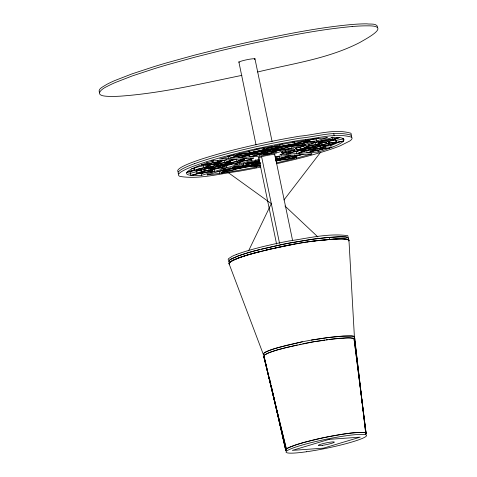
<?xml version="1.0" encoding="UTF-8"?>
<svg xmlns="http://www.w3.org/2000/svg" width="477" height="477" viewBox="0 0 477 477"><rect width="100%" height="100%" fill="white"/><g stroke="black" fill="none" stroke-linecap="round" stroke-linejoin="round"><path stroke-width="0.72" d="M347.882 239.275C314.653 238.244 281.615 246.054 249.596 254.408A54.444 5.879 -11.7 0 0 239.848 257.514C236.443 259.339 230.713 259.822 229.049 263.698L263.262 354.226A49.173 5.313 -11.7 0 0 263.918 354.918L263.441 354.59C263.197 352.348 266.673 351.787 268.33 350.857A38.548 4.162 -11.7 0 1 274.782 348.598L286.486 345.336L300.671 342.134A44.534 4.812 -11.7 0 1 313.037 339.797L327.389 337.668L343.142 336.13L351.519 335.927L353.624 336.249L354.423 336.881A41.07 4.436 -11.7 0 1 354.172 337.537A41.237 4.454 -11.7 0 0 354.417 337.102L348.949 240.122C339.928 236.52 328.754 240.39 319.149 240.438M272.45 391.116L285.687 449.769L264.198 356.844L285.926 449.406L263.829 356.563L286.349 449.012L263.68 356.236L264.801 354.799L267.806 353.242A38.321 4.138 -11.7 0 1 279.158 349.402L297.338 344.913M332.892 239.138C338.086 239.102 343.667 237.844 348.657 239.663L348.949 240.128L348.609 240.986M229.699 264.359L229.085 263.161L230.248 261.891L237.558 258.355M326.966 143.44L325.952 142.14M296.432 147.59L296.855 149.384A41.052 4.436 -11.7 0 0 295.585 148.562L295.168 148.496L307.11 145.139A45.619 4.925 -11.7 0 1 309.931 145.628M377.671 27.332C377.146 22.896 370.021 24.482 366.855 23.85A102.328 11.054 -11.7 0 0 351.71 24.524C317.968 27.612 284.715 34.457 251.617 41.487A169.812 18.341 -11.7 0 0 219.122 48.958L193.936 55.314L166.437 62.928A193.483 20.899 -11.7 0 0 153.952 66.673L131.974 73.899L114.76 80.577A167.934 18.138 -11.7 0 0 106.395 84.608C104.04 86.331 96.843 89.032 99.717 92.741M348.949 240.122L348.836 240.664L348.657 239.663L347.948 239.293M263.262 354.226L264.401 352.795L267.388 351.245A38.321 4.138 -11.7 0 1 278.747 347.405L302.352 341.788M347.995 236.687L347.834 235.674C328.349 233.038 308.297 238.208 288.961 240.998A58.283 6.296 -11.7 0 0 274.788 243.89L265.534 246.007A51.808 5.593 -11.7 0 0 259.214 247.563A53.788 5.807 -11.7 0 0 236.771 254.36M248.553 250.89L271.324 203.661L211.228 160.326M365.948 434.01L366.056 433.229L365.03 432.699A41.743 4.508 -11.7 0 0 360.6 432.371L352.026 432.967A41.749 4.508 -11.7 0 0 342.003 434.314L329.041 436.598A41.732 4.508 -11.7 0 0 317.253 439.102L304.857 442.203A41.714 4.508 -11.7 0 0 295.794 444.91L288.704 447.635A41.732 4.508 -11.7 0 0 285.842 449.513L285.795 450.366A41.207 4.448 -11.7 0 0 286.516 450.741M267.013 154.548L267.502 153.791M271.83 147.059L272.337 146.272L267.048 147.363A84.834 9.164 -11.7 0 0 239.865 153.57L236.878 154.321L239.442 154.417L239.168 153.087M269.016 154.154L269.499 153.397A8.198 0.888 -11.7 0 0 277.083 150.798A35.477 3.834 -11.7 0 1 281.293 150.052L288.323 148.985M273.834 146.666L274.347 145.873A84.298 9.105 -11.7 0 1 303.73 140.626L309.221 139.803L305.864 141.061L305.584 139.731M283.94 199.994L320.353 152.562M217.906 166.258L218.907 165.352M219.915 165.853L220.833 165.024M312.554 146.999L311.719 147.763M310.569 147.369L309.782 148.097M221.483 173.109A87.619 9.462 -11.7 0 0 255.255 167.266L256.584 167.022L257.634 165.889M259.625 165.513L258.594 166.622L260.502 166.24M343.082 141.49L343.339 141.228L336.279 142.647L335.868 140.649M205.802 167.409L209.081 165.674A67.245 7.262 -11.7 0 1 210.035 165.245L210.965 164.845M320.395 148.031L322.637 146.97A69.886 7.549 -11.7 0 0 324.956 145.634M322.178 147.769L322.225 147.751A70.471 7.608 -11.7 0 0 326.87 145.312M320.222 148.108L319.763 146.129M209.123 165.131L208.222 165.519A69.797 7.537 -11.7 0 0 203.894 167.731L203.482 165.734A69.797 7.537 -11.7 0 1 205.247 164.738M332.94 146.904L331.187 147.59L325.296 148.353M303.992 151.012L304.028 151A45.899 4.955 -11.7 0 1 302.507 151.585A47.76 5.158 -11.7 0 1 296.718 153.558L287.589 154.208A33.151 3.577 -11.7 0 0 290.994 153.034A31.482 3.399 -11.7 0 0 292.055 152.616L293.433 152.032A8.198 0.888 -11.7 0 0 301.798 149.611A8.198 0.888 -11.7 0 0 296.849 149.587M305.751 150.762L304.177 151.37A49.793 5.378 -11.7 0 1 298.018 153.463L307.516 152.688M220.917 161.137A8.198 0.888 -11.7 0 1 224.369 160.475L226.408 159.7A54.515 5.885 -11.7 0 1 226.861 159.533M236.825 256.483C234.821 257.801 227.344 259.112 229.288 262.362M307.534 140.84L310.98 139.552L314.617 139.063A63.369 6.845 -11.7 0 1 327.264 137.686M266.822 149.659L263.328 150.941L263.054 149.611M264.985 150.732L268.473 149.45M194.324 163.736L198.42 162.287A96.408 10.411 -11.7 0 1 224.262 154.512L230.272 152.92A92.854 10.029 -11.7 0 1 262.905 145.252L269.714 143.827A93.313 10.077 -11.7 0 1 300.105 138.175C316.811 136.66 334.675 130.513 351.173 135.17A100.104 10.81 -11.7 0 1 351.376 137.072M276.493 149.73L273.011 150.982L272.737 149.653M274.639 150.786L278.121 149.528M312.191 143.166A8.198 0.888 -11.7 0 1 315.38 142.623L317.998 141.687M320.449 142.951L315.792 144.62L315.38 142.623M317.414 144.424L322.07 142.754M216.886 171.684L220.296 171.01M220.618 170.897L221.584 170.557M219.635 171.16L207.048 174.892L209.451 174.642A67.99 7.346 -11.7 0 0 216.743 173.753L219.742 173.348L224.894 171.535M221.519 173.091L226.486 171.344A8.198 0.888 -11.7 0 0 238.566 168.101A8.198 0.888 -11.7 0 0 226.539 169.77A8.198 0.888 -11.7 0 0 226.497 171.344M205.235 168.786A8.198 0.888 -11.7 0 1 208.586 168.22L208.843 168.131M213.082 168.786L209.004 170.217L208.586 168.22M210.595 170.033L214.674 168.596M256.853 162.615L259.709 161.631M311.875 151.269L307.57 152.67M313.329 151.126L308.971 152.545M219.527 161.667L224.393 160.093L233.45 159.455L231.613 160.045A54.515 5.885 -11.7 0 0 226.819 161.697L224.786 162.472L224.369 160.475M310.169 149.706L305.006 150.935M308.905 152.568L308.428 152.718L318.177 152.02A81.99 8.854 -11.7 0 0 328.188 148.699L330.09 148.007L324.187 148.77M202.618 172.918L201.181 173.348L201.592 175.345L213.106 171.893M212.623 169.52A45.595 4.925 -11.7 0 0 214.221 169.442L219.599 167.832M233.247 163.742L226.509 165.757L226.921 167.755L237.701 164.523A18.263 1.974 -11.7 0 1 236.759 164.535L236.204 164.517A26.611 2.874 -11.7 0 1 235.34 164.44L235.101 164.404A33.98 3.673 -11.7 0 1 233.742 163.7A8.198 0.888 -11.7 0 1 228.507 163.742A8.198 0.888 -11.7 0 1 236.848 161.309A35.954 3.882 -11.7 0 1 239.055 160.391L240.593 159.819A38.637 4.174 -11.7 0 1 243.825 158.728L234.744 159.366L233.086 159.896A51.754 5.587 -11.7 0 0 226.587 162.204M278.353 150.225L279.242 149.957M310.807 139.439L317.426 138.515M318.093 138.318L318.767 138.115M209.779 171.559L210.78 171.571A45.595 4.925 -11.7 0 0 214.632 171.44L225.388 168.214M239.245 164.064L252.321 160.141A16.397 1.771 -11.7 0 1 253.704 158.03L245.118 158.632L240.76 160.159A33.837 3.655 -11.7 0 0 238.882 160.94A8.198 0.888 -11.7 0 1 244.26 160.874A8.198 0.888 -11.7 0 1 235.745 163.337L235.817 163.462A32.537 3.512 -11.7 0 0 236.544 163.844A29.294 3.166 -11.7 0 0 236.968 163.939L237.188 163.969A24.756 2.671 -11.7 0 0 237.999 164.046L238.548 164.064A16.916 1.825 -11.7 0 0 239.245 164.064L238.971 162.729M269.481 153.403A8.198 0.888 -11.7 0 1 261.163 154.125L255.893 155.419A36.264 3.917 -11.7 0 0 252.077 156.432L250.586 156.844L259.852 156.188A16.397 1.771 -11.7 0 1 276.088 153.022L290.362 148.746A17.917 1.938 -11.7 0 0 288.323 148.985M251.993 153.039L252.267 154.369L251.665 154.518A52.625 5.682 -11.7 0 0 241.559 157.195L240.223 157.571L249.292 156.933L251.623 156.289A37.373 4.037 -11.7 0 1 261.67 153.773A8.198 0.888 -11.7 0 1 268.843 151.728A8.198 0.888 -11.7 0 1 276.398 150.69L291.912 148.281L302.68 145.056M291.912 148.281L291.495 146.284L289.855 146.469L298.143 145.27A34.523 3.727 -11.7 0 1 304.237 144.585L314.963 141.377L312.352 141.609A46.877 5.062 -11.7 0 0 310.372 141.818L307.844 142.116M309.114 141.681L316.495 140.912L327.234 137.698M231.136 167.677L221.25 170.688M232.716 167.2L243.98 163.826A29.979 3.238 -11.7 0 0 244.54 163.742L245.291 163.629A36.586 3.953 -11.7 0 0 249.286 162.991L251.409 162.627A43.675 4.716 -11.7 0 0 255.463 161.894L256.048 161.786A8.198 0.888 -11.7 0 0 258.146 161.81L255.29 162.794L255.016 161.464M293.48 148.997L281.269 152.652A16.397 1.771 -11.7 0 1 279.904 154.763L286.283 154.304A31.059 3.357 -11.7 0 0 289.318 153.248L291.405 152.401A8.198 0.888 -11.7 0 1 285.985 152.771M227.607 156.438L228.924 156.182M237.618 154.888L235.054 154.786L219.533 159.032L228.584 158.394L234.791 156.653M229.3 156.074L230.445 155.746M235.942 156.599L229.878 158.304L238.929 157.666L242.578 156.641A54.718 5.909 -11.7 0 1 248.344 155.114L251.701 154.268M231.22 155.532L232.001 155.311M249.477 154.769L248.881 154.936L249.292 156.933M233.181 154.983L233.974 154.763M250.228 154.56L251.212 154.292M279.892 156.212L279.486 156.325M295.949 156.188L301.637 154.602L312.041 153.856A81.495 8.801 -11.7 0 1 300.403 157.07L296.312 158.125L292.979 157.976M297.934 147.369A8.198 0.888 -11.7 0 1 299.979 147.172L304.058 146.075A8.198 0.888 -11.7 0 1 305.912 144.704M304.469 148.073L300.391 149.164L299.979 147.172M301.381 149.158L305.459 148.067M279.462 156.587L279.283 156.635A31.112 3.363 -11.7 0 1 276.714 157.303L275.73 157.553M226.223 165.131L229.836 164.171M331.306 137.364A8.198 0.888 -11.7 0 1 332.111 137.304L332.934 137.09M333.471 139.308L339.785 137.638M294.756 144.453L288.579 146.081L288.299 144.752M289.503 146.093L295.68 144.465M277.185 156.933L276.761 157.046M310.569 149.718L310.467 149.742A8.198 0.888 -11.7 0 1 301.005 151.114A8.198 0.888 -11.7 0 1 304.928 149.188A8.198 0.888 -11.7 0 1 315.267 147.387L320.645 145.95M243.455 166.27L237.284 167.868L237.009 166.539M238.154 167.892L244.325 166.3M211.078 164.47L211.752 164.297M213.589 164.076L214.268 163.903M202.874 171.38L202.451 171.201A68.11 7.358 -11.7 0 1 201.604 169.985A8.198 0.888 -11.7 0 1 195.445 169.866A8.198 0.888 -11.7 0 1 209.129 167.069L214.531 165.692L214.113 163.694M209.952 167.105L215.354 165.728A8.198 0.888 -11.7 0 0 228.835 163.009A8.198 0.888 -11.7 0 0 223.63 162.675A8.198 0.888 -11.7 0 0 214.406 165.668M296.414 155.997L299.991 155.073A81.495 8.801 -11.7 0 0 303.014 154.268M189.566 171.261L191.188 171.004M191.992 170.802L193.203 170.492M196.423 172.024L196.834 171.917M193.841 168.625L194.252 170.617L187.133 172.006A83.081 8.974 -11.7 0 0 189.286 175.065L190.8 175.303L197.251 173.664L196.84 171.666L190.389 173.312L188.886 173.062A83.081 8.974 -11.7 0 1 186.74 172.269M191.51 175.381L198.068 173.7A8.198 0.888 -11.7 0 0 211.555 170.993A8.198 0.888 -11.7 0 0 206.386 170.647A8.198 0.888 -11.7 0 0 197.15 173.64M261.509 249.083L289.372 242.996L315.13 238.876L329.309 237.385L340.739 236.753L346.397 237.027L348.538 238.13L348.413 238.685L348.448 237.892L347.948 237.474L345.676 236.926L338.229 236.819L325.988 237.677L311.213 239.394L282.295 244.391L255.183 250.729A54.11 5.843 -11.7 0 0 236.83 256.483M285.878 347.59L276.904 350.064A38.5 4.156 -11.7 0 0 268.527 352.938L264.52 355.007L263.692 356.313A49.268 5.319 -11.7 0 0 264.365 356.933A49.173 5.313 -11.7 0 1 263.674 356.236M281.478 155.723L280.762 155.901M286.081 347.536L314.313 341.645M275.157 157.69L275.563 157.589M278.568 156.271A8.198 0.888 -11.7 0 1 279.224 156.283L279.48 156.217M316.334 147.447A8.198 0.888 -11.7 0 1 313.043 149.086L316.179 148.937A8.198 0.888 -11.7 0 1 326.035 147.948A8.198 0.888 -11.7 0 1 313.783 151.066A8.198 0.888 -11.7 0 1 313.604 149.593L310.909 149.641M280.261 158.364L286.164 156.867A49.364 5.33 -11.7 0 0 290.785 155.609L300.337 154.697L294.828 156.235L294.547 154.9M280.786 159.777L277.381 160.57A68.348 7.382 -11.7 0 1 276.171 160.85M266.321 250.008L294.422 244.129M215.175 163.993L215.175 163.993A8.198 0.888 -11.7 0 1 205.307 164.976A8.198 0.888 -11.7 0 1 217.703 161.846A8.198 0.888 -11.7 0 1 217.482 163.408L219.754 163.492L219.48 162.162M270.942 248.928L255.6 252.721A54.11 5.843 -11.7 0 0 237.242 258.474L233.003 260.287L229.503 262.547A60.609 6.547 -11.7 0 0 229.395 264.163L229.049 263.698M203.953 169.484L204.21 169.424A8.198 0.888 -11.7 0 0 210.077 167.135M203.768 169.526L203.655 169.556A66.059 7.137 -11.7 0 0 204.406 170.748L204.866 170.939L204.454 168.947M277.662 160.493L276.517 160.749M278.234 160.367L278.806 160.236A82.36 8.896 -11.7 0 0 281.651 159.586M276.356 162.878L279.218 162.234A82.36 8.896 -11.7 0 0 292.013 159.205L294.47 158.597L291.149 158.447M258.838 148.639L259.214 148.556M276.463 163.766L294.84 159.473A86.927 9.391 -11.7 0 0 304.105 157.112L307.075 156.325A90.481 9.773 -11.7 0 0 334.657 147.912A87.84 9.486 -11.7 0 0 340.173 145.825L349.796 141.001A100.104 10.81 -11.7 0 0 351.579 137.167C335.212 132.481 317.11 138.688 300.516 140.172A93.206 10.065 -11.7 0 0 230.689 154.918L224.667 156.504A96.408 10.411 -11.7 0 0 198.843 164.279L194.735 165.734A92.568 9.999 -11.7 0 0 180.026 176.436C199.165 179.477 218.621 173.884 237.588 171.47A100.271 10.828 -11.7 0 0 260.782 167.087M257.598 72.003C292.037 63.632 328.224 58.862 360.034 42.375C367.069 38.202 391.879 25.412 367.266 25.847A102.328 11.054 -11.7 0 0 352.121 26.521M262.976 147.733L263.352 147.649M241.905 75.366C201.574 83.636 161.262 93.265 120.079 96.181A104.403 11.275 -11.7 0 1 109.036 96.39L106.878 96.282A101.321 10.941 -11.7 0 1 102.006 95.549C95.227 93.48 103.789 87.786 106.812 86.605A167.934 18.138 -11.7 0 1 115.178 82.575L132.385 75.891L154.363 68.664A193.483 20.899 -11.7 0 1 166.849 64.92L194.348 57.312L219.533 50.956A169.812 18.341 -11.7 0 1 252.029 43.479C285.127 36.449 318.386 29.604 352.121 26.521M267.663 150.851A8.198 0.888 -11.7 0 0 255.571 152.551A8.198 0.888 -11.7 0 0 255.66 154.101A8.198 0.888 -11.7 0 0 267.663 150.851L267.877 150.81A52.893 5.712 -11.7 0 1 273.941 149.575M299.145 344.531L300.957 344.156M336.422 138.235L337.328 138.05M338.229 137.871L339.129 137.692M335.933 140.411L343.154 138.962L343.565 140.959L336.351 142.402L335.522 138.413M294.84 149.766L294.852 149.939A8.198 0.888 -11.7 0 0 286.021 152.503L282.855 153.135L282.581 151.805M260.287 162.55L259.106 162.788L258.826 161.459M260.215 162.794L258.844 163.062A8.198 0.888 -11.7 0 1 245.434 166.223A8.198 0.888 -11.7 0 1 248.946 163.993A8.198 0.888 -11.7 0 1 258.844 163.062M191.384 168.876L194.02 168.363A8.198 0.888 -11.7 0 1 203.482 165.734M245.22 158.4L246.442 158.161M244.629 158.74L243.819 158.901L244.23 160.892L250.741 159.628M279.76 146.636L294.375 144.06M255.791 161.608L246.317 163.223M303.33 242.62L289.533 245.035A58.283 6.296 -11.7 0 0 275.485 247.909M311.332 340.095C325.165 337.984 339.195 335.373 353.218 336.142M298.632 243.395L298.948 243.336M314.528 341.61L324.736 340.059M293.528 141.896L292.699 142.033M243.121 165.924L232.162 167.546M238.476 168.25L252.089 165.841L251.814 164.511M237.928 168.578L240.187 168.202A75.002 8.103 -11.7 0 0 251.653 166.151M289.295 146.821L289.438 146.797A39.245 4.239 -11.7 0 1 302.8 145.014M303.289 242.626L307.552 241.97M245.774 163.307L257.502 159.771A16.397 1.771 -11.7 0 0 259.077 159.562M307.48 241.982L315.541 240.873M311.517 241.404L329.72 239.382L329.309 237.385M325.618 146.266L330.77 145.598L332.523 144.913A86.379 9.331 -11.7 0 0 339.278 141.812M320.282 142.963L321.116 142.856M321.742 142.772L321.951 142.748A8.198 0.888 -11.7 0 1 324.932 141.902M249.048 153.725L253.603 153.141L253.329 151.811M247.921 154.143L252.476 153.558M319.024 145.169L322.369 144.746L321.951 142.748M317.885 145.586L321.224 145.163M326.232 339.862L327.699 339.678M206.106 164.547L200.304 165.28L198.265 166.062A84.626 9.141 -11.7 0 0 188.129 171.112L187.401 171.726L194.431 170.361L194.02 168.363M223.624 170.694L220.052 171.118M279.278 159.115L282.855 158.668L282.581 157.338M278.115 159.539L281.698 159.085M300.945 150.034L302.74 149.82L302.466 148.49M299.747 150.464L301.542 150.243M209.23 167.976L212.998 167.528L212.724 166.199M208.014 168.405L211.782 167.958M329.136 339.499L337.919 338.581M221.924 170.611L224.852 170.259L224.578 168.93M229.783 160.838L230.54 160.755A8.198 0.888 -11.7 0 1 236.437 159.312A35.954 3.882 -11.7 0 1 236.932 159.091M228.93 162.973L230.951 162.752L230.54 160.755M227.63 163.408L229.658 163.188M338.235 338.551C343.494 338.843 350.082 336.225 354.834 338.879A41.07 4.436 -11.7 0 1 354.584 339.529M294.023 151.722L296.306 151.561A47.76 5.158 -11.7 0 0 300.778 150.064M303.867 151.018L304.439 150.976M317.151 150.064L317.76 150.022L318.177 152.02M274.967 156.516L280.13 156.146M281.442 156.051L290.576 155.395L289.664 155.651A47.324 5.11 -11.7 0 1 285.234 156.855L279.635 158.275L279.224 156.283M201.592 175.345L198.027 175.518A67.418 7.28 -11.7 0 1 193.483 175.512L191.533 175.387M200.423 173.395L197.615 173.521A67.418 7.28 -11.7 0 1 197.084 173.539M212.438 171.935L212.116 171.953M211.901 171.958L211.591 171.976M211.383 171.982L208.038 172.03M276.815 147.679L279.093 147.691L278.818 146.361M275.044 148.144L277.328 148.162M264.27 152.294L266.297 152.306M262.493 152.759L264.526 152.777M255.535 164.267L256.984 164.297M253.74 164.732L255.189 164.762M323.09 140.912L320.514 140.894L333.268 137.382A67.305 7.268 -11.7 0 1 337.436 137.436M321.271 141.377L318.964 141.359L308.017 144.638L312.131 145.258L311.714 143.261M215.658 163.879L217.935 163.963M337.442 137.436L339.111 137.561L332.529 139.302L332.111 137.304M316.257 147.429L321.623 145.992A8.198 0.888 -11.7 0 0 335.259 143.172A8.198 0.888 -11.7 0 0 328.963 143.094A75.628 8.169 -11.7 0 0 327.937 141.699M293.623 149.021L294.667 149.474M353.284 336.154L354.417 337.102M327.842 141.663L327.896 141.687A8.198 0.888 -11.7 0 0 332.207 139.32A8.198 0.888 -11.7 0 0 318.737 142.247A8.198 0.888 -11.7 0 0 325.845 142.092M284.93 205.969L317.855 236.908M228.978 262.165L228.674 261.163L229.878 259.864L237.147 256.358A54.283 5.861 -11.7 0 1 247.593 252.882A53.281 5.754 -11.7 0 1 259.625 249.56M270.328 381.701L270.817 383.872M271.145 385.321L272.123 389.667M269.827 379.609L270.805 383.967M271.133 385.422L272.111 389.781M272.439 391.235L285.645 450.091M335.725 139.982L335.45 138.652A8.198 0.888 -11.7 0 1 335.176 138.843M333.811 133.798L334.222 135.796M330.495 144.269L331.187 147.59M328.963 143.094L328.552 141.103A75.628 8.169 -11.7 0 0 328.564 140.983M326.679 142.188L326.954 143.517L326.453 143.631A8.198 0.888 -11.7 0 0 320.556 145.932M316.084 138.92L316.495 140.912M314.987 146.057L315.267 147.387M315.118 147.798L315.398 149.128M306.711 150.815L307.128 152.807M303.801 142.599L304.213 144.597M294.553 141.729L294.971 143.726L291.65 144.275A70.495 7.614 -11.7 0 0 280.178 146.326L279.76 144.328M296.306 151.561L296.718 153.558M296.038 156.796L296.312 158.125M285.747 151.167L286.021 152.503M285.872 152.306L286.283 154.304M285.538 150.744L285.956 152.741L282.706 153.391L282.432 152.062M275.813 151.692L276.088 153.022M273.953 147.959L274.233 149.289L267.4 150.684L267.126 149.355M254.879 58.415L272.099 141.568M274.669 153.97L292.645 240.772M264.186 148.395L264.461 149.724A69.153 7.471 -11.7 0 0 255.606 151.692L249.87 153.039L249.596 151.71M263.733 147.566L264.145 149.563L258.129 150.887A70.626 7.626 -11.7 0 0 249.388 152.92L248.976 150.923M261.617 156.766L279.534 243.288M259.434 154.196L259.852 156.188M238.822 61.736L256.042 144.889M258.606 157.291L276.582 244.093M255.63 159.789L256.048 161.786M255.636 160.254L255.91 161.584A8.198 0.888 -11.7 0 1 259.697 160.099M256.304 165.692L256.584 167.022M250.652 158.036L250.926 159.366L244.409 160.636L243.997 158.638M243.24 163.599L243.658 165.597A44.951 4.853 -11.7 0 1 233.283 167.141M238.655 156.331L238.929 157.666M236.437 159.312L236.848 161.309M228.173 156.396L228.584 158.394M228.614 162.836L228.888 164.166L225.275 165.125L225.001 163.796M217.822 160.469L218.096 161.798L223.099 160.189L213.398 160.868L204.222 163.867A85.395 9.224 -11.7 0 0 203.154 164.243L201.431 164.863L207.251 164.13L206.839 162.132M219.331 171.35L219.742 173.348M214.227 169.442L214.638 171.434M208.717 165.078L209.129 167.069M189.977 171.315L190.8 175.303M366.139 433.444L353.964 338.223L366.086 433.778L354.512 338.461L364.529 423.105M364.702 424.578L365.4 430.463M365.662 432.675L365.835 434.142L365.579 431.923M354.799 338.759L365.406 430.445M228.566 260.168A60.609 6.547 -11.7 0 1 228.674 258.552L232.174 256.298A52.816 5.706 -11.7 0 1 236.735 254.36M178.619 173.872A92.568 9.999 -11.7 0 1 194.372 163.73M226.396 165.793A37.945 4.096 -11.7 0 1 224.905 165.829M243.98 158.602A8.198 0.888 -11.7 0 1 243.52 159.079M250.115 166.187A87.619 9.462 -11.7 0 1 248.94 166.407M244.254 167.278A87.619 9.462 -11.7 0 1 238.452 168.315M260.251 153.988A16.397 1.771 -11.7 0 1 260.669 153.88M254.408 149.647A70.626 7.626 -11.7 0 1 257.163 149.015M281.943 143.923A70.495 7.614 -11.7 0 1 282.67 143.792M212.957 160.582A8.198 0.888 -11.7 0 1 213.404 160.493M331.02 140.661A8.198 0.888 -11.7 0 1 335.587 140.834M329.476 142.701A8.198 0.888 -11.7 0 1 328.653 142.879M343.267 138.604A87.595 9.462 -11.7 0 1 342.969 138.998M311.278 143.577A6.147 0.662 -11.7 0 1 312.202 143.392M296.014 147.906A6.147 0.662 -11.7 0 1 296.837 147.787M325.708 145.718A8.198 0.888 -11.7 0 1 325.588 145.98M318.982 146.272A8.198 0.888 -11.7 0 1 319.244 146.224M196.733 171.642A8.198 0.888 -11.7 0 1 201.777 169.55M203.9 169.287A6.147 0.662 -11.7 0 1 204.776 169.108M350.965 135.074A100.104 10.81 -11.7 0 0 350.75 133.178C334.383 128.492 316.281 134.693 299.687 136.183A93.206 10.065 -11.7 0 0 229.866 150.923L223.844 152.515A96.408 10.411 -11.7 0 0 198.015 160.29L193.906 161.745A92.568 9.999 -11.7 0 0 178.207 171.881M237.594 258.349A53.788 5.807 -11.7 0 1 260.037 251.558M225.263 168.25A39.99 4.317 -11.7 0 1 218.997 167.832M226.808 167.785A37.945 4.096 -11.7 0 1 220.988 167.397M275.628 158.877A6.147 0.662 -11.7 0 1 275.39 160.057M260.388 165.125A6.147 0.662 -11.7 0 1 253.627 165.847A6.147 0.662 -11.7 0 1 260.156 163.826M260.806 165.263A8.198 0.888 -11.7 0 1 251.623 166.27A8.198 0.888 -11.7 0 1 260.353 163.557M281.209 159.914A68.867 7.435 -11.7 0 1 275.897 161.143M275.467 158.644A8.198 0.888 -11.7 0 1 280.22 158.495A8.198 0.888 -11.7 0 1 275.456 160.296M259.583 161.357A6.147 0.662 -11.7 0 1 259.756 160.367M339.845 137.626A87.595 9.462 -11.7 0 1 343.38 140.989M343.017 141.502A86.379 9.331 -11.7 0 1 333 146.898M259.184 158.245A8.198 0.888 -11.7 0 1 266.661 155.52A8.198 0.888 -11.7 0 1 274.49 155.085M366.032 433.861A41.177 4.448 -11.7 0 0 334.866 435.501A41.183 4.448 -11.7 0 0 310.122 440.82A41.165 4.448 -11.7 0 0 291.375 446.496A41.177 4.448 -11.7 0 0 285.812 450.36M302.77 343.786A44.48 4.806 -11.7 0 1 313.455 341.794C327.007 340.238 341.204 336.488 354.727 338.646L354.846 338.998A41.207 4.448 -11.7 0 1 354.679 339.409M239.132 62.415A8.198 0.888 -11.7 0 1 247.635 59.571A8.198 0.888 -11.7 0 1 254.384 59.44M329.154 439.347L292.341 450.383L323.43 448.165L360.248 437.135L329.154 439.347M214.37 168.637A8.198 0.888 -11.7 0 0 226.754 165.394A8.198 0.888 -11.7 0 0 215.073 166.932A8.198 0.888 -11.7 0 0 214.37 168.637M298.047 144.233A8.198 0.888 -11.7 0 0 310.312 140.989A8.198 0.888 -11.7 0 0 298.501 142.581A8.198 0.888 -11.7 0 0 298.047 144.233M277.906 149.557A8.198 0.888 -11.7 0 0 290.004 146.314A8.198 0.888 -11.7 0 0 278.008 147.971A8.198 0.888 -11.7 0 0 277.906 149.557M307.784 147.828A8.198 0.888 -11.7 0 0 319.93 144.579A8.198 0.888 -11.7 0 0 307.975 146.218A8.198 0.888 -11.7 0 0 307.784 147.828M285.645 159.288A6.147 0.662 -11.7 0 0 294.804 156.85A6.147 0.662 -11.7 0 0 285.908 158.06A6.147 0.662 -11.7 0 0 285.645 159.288M284.87 159.652A8.198 0.888 -11.7 0 0 296.813 156.408A8.198 0.888 -11.7 0 0 284.668 158.131A8.198 0.888 -11.7 0 0 284.87 159.652M247.807 165.662A6.147 0.662 -11.7 0 0 257.091 163.229A6.147 0.662 -11.7 0 0 248.326 164.386A6.147 0.662 -11.7 0 0 247.807 165.662M227.267 170.975A6.147 0.662 -11.7 0 0 236.55 168.542A6.147 0.662 -11.7 0 0 227.785 169.699A6.147 0.662 -11.7 0 0 227.267 170.975M266.249 153.755A6.147 0.662 -11.7 0 0 275.181 151.322A6.147 0.662 -11.7 0 0 266.053 152.622A6.147 0.662 -11.7 0 0 266.249 153.755M237.928 156.373A8.198 0.888 -11.7 0 0 249.924 153.129A8.198 0.888 -11.7 0 0 237.826 154.828A8.198 0.888 -11.7 0 0 237.928 156.373M238.983 155.967A6.147 0.662 -11.7 0 0 247.915 153.528A6.147 0.662 -11.7 0 0 238.78 154.834A6.147 0.662 -11.7 0 0 238.983 155.967M268.175 149.492A8.198 0.888 -11.7 0 0 280.202 146.248A8.198 0.888 -11.7 0 0 268.134 147.936A8.198 0.888 -11.7 0 0 268.175 149.492M256.721 153.689A6.147 0.662 -11.7 0 0 265.653 151.257A6.147 0.662 -11.7 0 0 256.519 152.557A6.147 0.662 -11.7 0 0 256.721 153.689M269.261 149.08A6.147 0.662 -11.7 0 0 278.192 146.648A6.147 0.662 -11.7 0 0 269.058 147.948A6.147 0.662 -11.7 0 0 269.261 149.08M299.377 143.792A6.147 0.662 -11.7 0 0 308.309 141.353A6.147 0.662 -11.7 0 0 299.174 142.659A6.147 0.662 -11.7 0 0 299.377 143.792M279.063 149.134A6.147 0.662 -11.7 0 0 287.995 146.701A6.147 0.662 -11.7 0 0 278.86 148.001A6.147 0.662 -11.7 0 0 279.063 149.134M308.518 147.459A6.147 0.662 -11.7 0 0 317.903 145.026A6.147 0.662 -11.7 0 0 309.269 146.135A6.147 0.662 -11.7 0 0 308.518 147.459M322.863 142.385A6.147 0.662 -11.7 0 0 331.986 139.946A6.147 0.662 -11.7 0 0 323.036 141.174A6.147 0.662 -11.7 0 0 322.863 142.385M290.922 152.229A6.147 0.662 -11.7 0 0 299.973 149.796A6.147 0.662 -11.7 0 0 290.958 151.048A6.147 0.662 -11.7 0 0 290.922 152.229M305.352 150.488A6.147 0.662 -11.7 0 0 314.558 148.049A6.147 0.662 -11.7 0 0 305.703 149.241A6.147 0.662 -11.7 0 0 305.352 150.488M325.356 145.324A6.147 0.662 -11.7 0 0 334.371 142.885A6.147 0.662 -11.7 0 0 325.32 144.155A6.147 0.662 -11.7 0 0 325.356 145.324M315.076 150.631A6.147 0.662 -11.7 0 0 324.133 148.192A6.147 0.662 -11.7 0 0 315.124 149.444A6.147 0.662 -11.7 0 0 315.076 150.631M210.196 164.72A6.147 0.662 -11.7 0 0 219.235 162.281A6.147 0.662 -11.7 0 0 210.208 163.545A6.147 0.662 -11.7 0 0 210.196 164.72M219.068 165.078A6.147 0.662 -11.7 0 0 228.227 162.639A6.147 0.662 -11.7 0 0 219.313 163.85A6.147 0.662 -11.7 0 0 219.068 165.078M199.028 170.182A6.147 0.662 -11.7 0 0 208.294 167.743A6.147 0.662 -11.7 0 0 199.517 168.906A6.147 0.662 -11.7 0 0 199.028 170.182M215.646 168.202A6.147 0.662 -11.7 0 0 224.756 165.763A6.147 0.662 -11.7 0 0 215.795 166.998A6.147 0.662 -11.7 0 0 215.646 168.202M201.866 173.044A6.147 0.662 -11.7 0 0 210.965 170.605A6.147 0.662 -11.7 0 0 201.998 171.839A6.147 0.662 -11.7 0 0 201.866 173.044M233.331 163.516A6.147 0.662 -11.7 0 0 242.405 161.083A6.147 0.662 -11.7 0 0 233.408 162.329A6.147 0.662 -11.7 0 0 233.331 163.516M322.428 445.339A8.198 0.888 -11.7 0 0 334.335 442.096A8.198 0.888 -11.7 0 0 322.154 443.831A8.198 0.888 -11.7 0 0 322.428 445.339M306.526 451.749A41.105 4.436 -11.7 0 0 366.563 435.477A41.105 4.436 -11.7 0 0 305.829 444.045A41.105 4.436 -11.7 0 0 306.526 451.749"/></g></svg>
